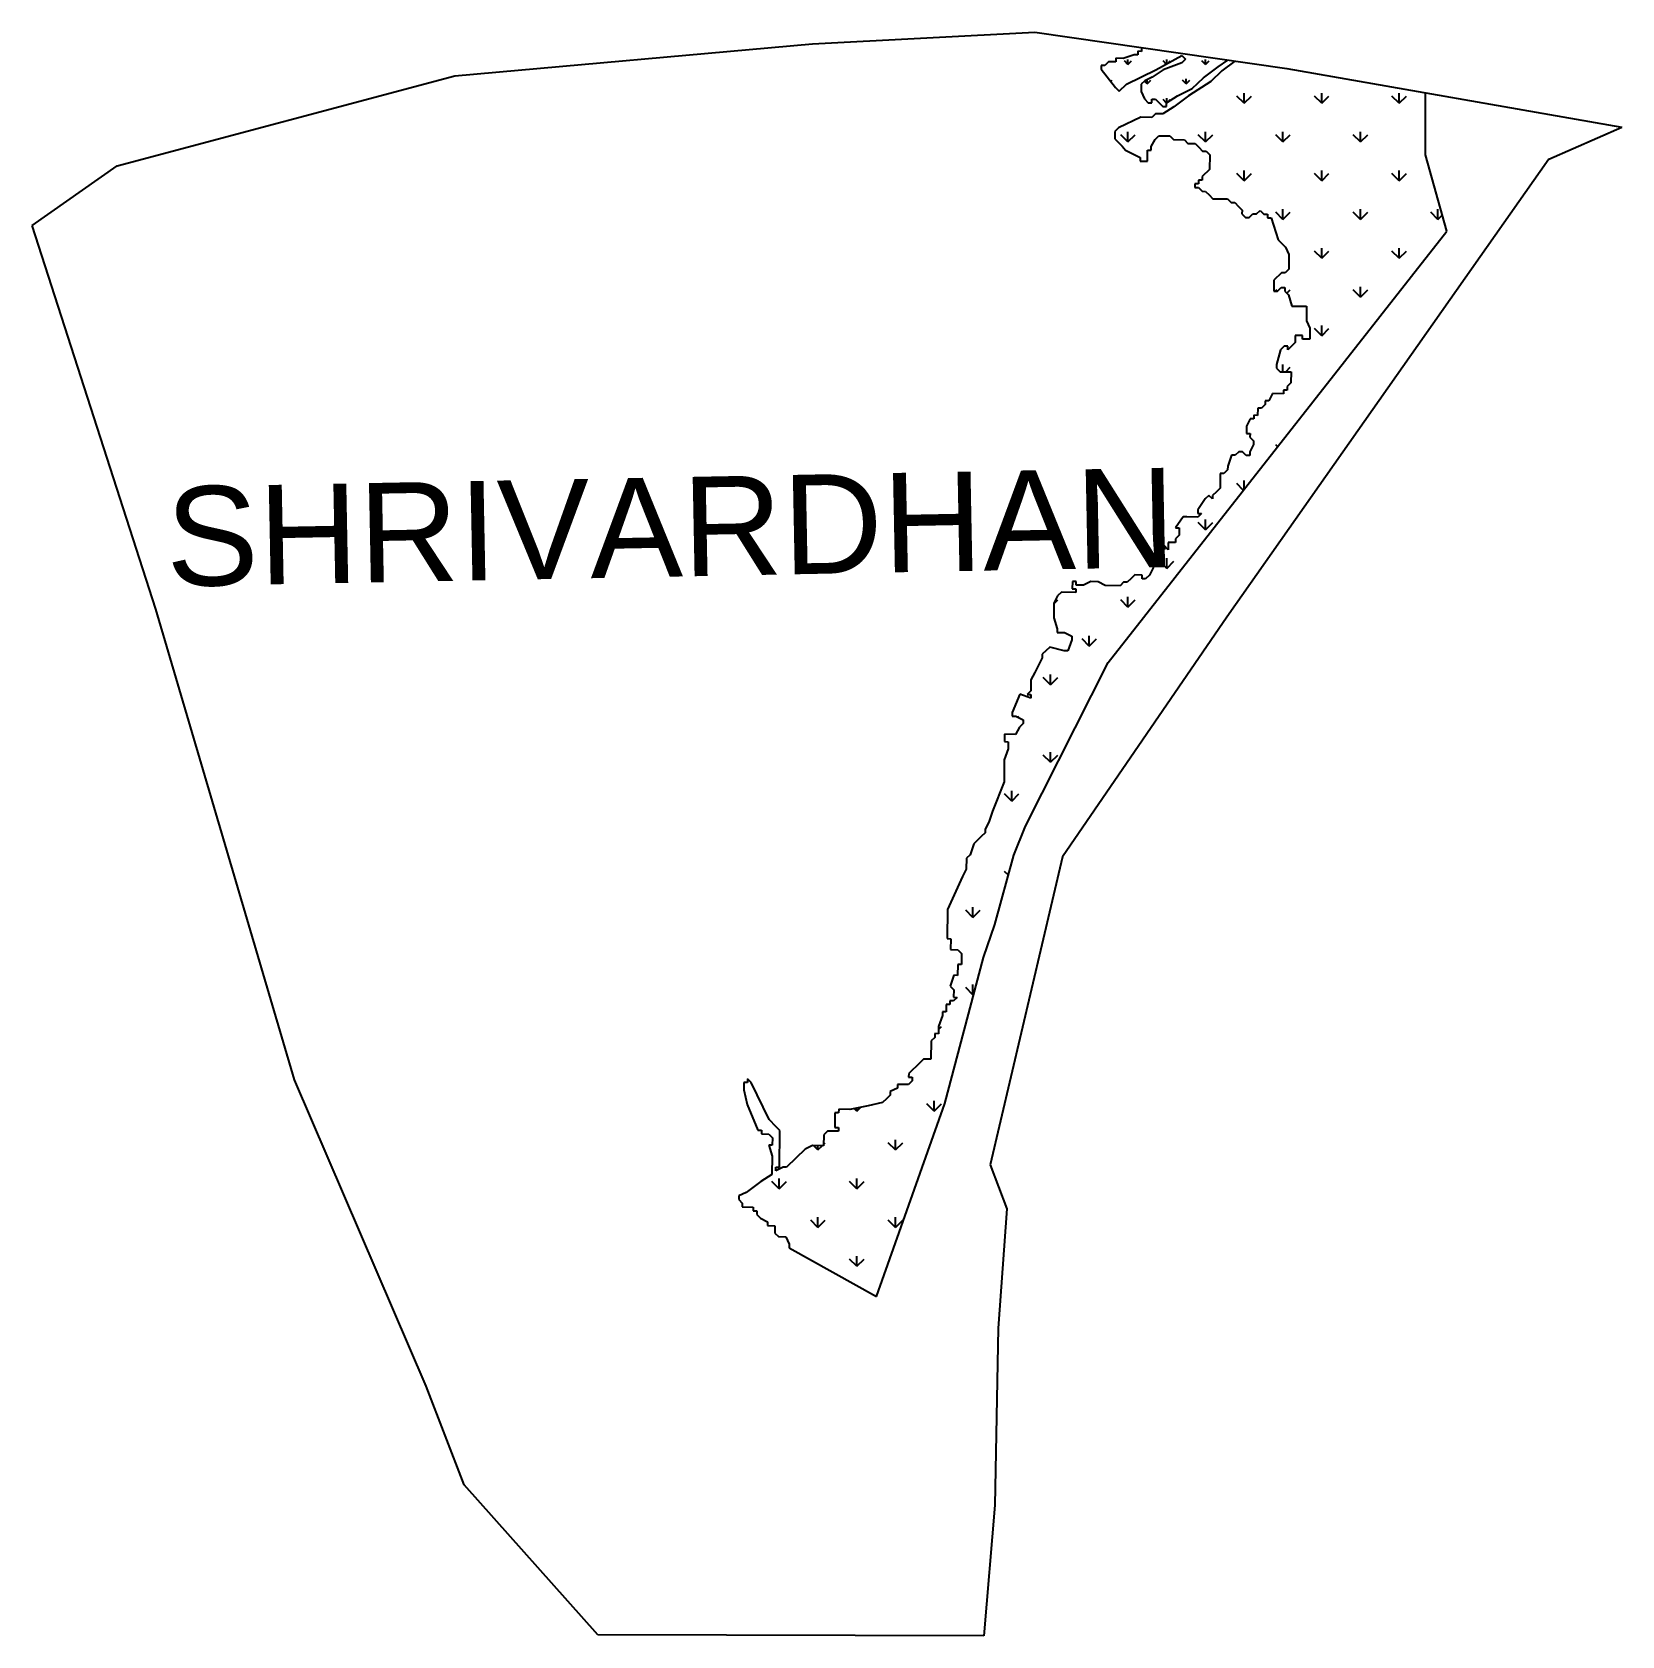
# Model space of a CAD drawing. Header units: metres. Extents: x 289336 to 291077, y 1994867 to 1996622.
import ezdxf

# ---------------------------------------------------------------- set-up
doc = ezdxf.new("R2010")
doc.units = ezdxf.units.M
doc.header["$MEASUREMENT"] = 0
for name, color, linetype in [('MANGROOVES', 112, 'Continuous'), ('village', 3, 'Continuous'), ('VILLAGE NAME', 250, 'Continuous')]:
    doc.layers.add(name, color=color, linetype=linetype)
doc.styles.get("Standard").update_dxf_attribs({"font": 'simplex.shx'})

msp = doc.modelspace()

# ---------------------------------------------------------------- linework, layer by layer
at = {"color": 3, "flags": 128}
msp.add_lwpolyline([(290997, 1996483), (291076.9, 1996518)], dxfattribs=at)
at = {"layer": 'MANGROOVES'}
for p, q in [((290522.8, 1996593.5), (290522.7, 1996589.5)), ((290530.8, 1996593.4), (290522.8, 1996593.5)), ((290542.9, 1996597.2), (290530.8, 1996593.4)), ((290546.9, 1996597.2), (290542.9, 1996597.2)), ((290551, 1996601.1), (290546.9, 1996601.2)), ((290546.9, 1996601.2), (290546.9, 1996597.2)), ((290551, 1996605.2), (290551, 1996601.1)), ((290566.7, 1996580.9), (290595, 1996596.5)), ((290598.9, 1996592.5), (290594.9, 1996588.5)), ((290595, 1996596.5), (290598.9, 1996592.5)), ((290634.9, 1996584), (290645.3, 1996591.6)), ((290506.7, 1996585.7), (290506.6, 1996581.7)), ((290506.6, 1996581.7), (290522.4, 1996561.4)), ((290510.7, 1996585.6), (290506.7, 1996585.7)), ((290514.7, 1996589.6), (290510.7, 1996585.6)), ((290522.7, 1996589.5), (290514.7, 1996589.6)), ((290534.5, 1996565.3), (290566.7, 1996580.9)), ((290574.7, 1996580.8), (290562.6, 1996572.9)), ((290594.9, 1996588.5), (290574.7, 1996580.8)), ((290618.7, 1996572.2), (290634.9, 1996584)), ((290638.8, 1996579.9), (290626.6, 1996568.1)), ((290653.2, 1996590.4), (290638.8, 1996579.9)), ((290522.4, 1996561.4), (290526.3, 1996557.4)), ((290526.3, 1996557.4), (290534.5, 1996565.3)), ((290550.5, 1996565.1), (290550.4, 1996557)), ((290550.4, 1996557), (290554.3, 1996549)), ((290554.5, 1996569), (290550.5, 1996565.1)), ((290562.6, 1996572.9), (290554.5, 1996569)), ((290590.4, 1996552.5), (290606.5, 1996560.3)), ((290626.6, 1996568.1), (290602.4, 1996552.4)), ((290606.5, 1996560.3), (290618.7, 1996572.2)), ((290554.3, 1996549), (290558.2, 1996544.9)), ((290558.2, 1996544.9), (290562.2, 1996544.9)), ((290562.2, 1996544.9), (290562.3, 1996548.9)), ((290562.3, 1996548.9), (290566.3, 1996548.8)), ((290566.3, 1996548.8), (290570.2, 1996544.8)), ((290570.2, 1996544.8), (290574.2, 1996540.7)), ((290586.2, 1996540.5), (290574.1, 1996532.7)), ((290574.2, 1996540.7), (290578.2, 1996540.7)), ((290578.2, 1996540.7), (290578.3, 1996544.7)), ((290578.3, 1996544.7), (290590.4, 1996552.5)), ((290602.4, 1996552.4), (290586.2, 1996540.5)), ((290861.9, 1996487.7), (290861.8, 1996555.6)), ((290550, 1996529), (290525.8, 1996517.3)), ((290562, 1996528.8), (290550, 1996529)), ((290566.1, 1996532.8), (290562, 1996528.8)), ((290574.1, 1996532.7), (290566.1, 1996532.8)), ((290521.8, 1996513.3), (290521.6, 1996505.3)), ((290521.6, 1996505.3), (290525.6, 1996501.3)), ((290525.8, 1996517.3), (290521.8, 1996513.3)), ((290561.6, 1996496.8), (290565.7, 1996504.7)), ((290565.7, 1996504.7), (290569.8, 1996508.7)), ((290569.8, 1996508.7), (290581.8, 1996508.5)), ((290581.8, 1996508.5), (290585.7, 1996504.5)), ((290585.7, 1996504.5), (290597.8, 1996504.3)), ((290597.8, 1996504.3), (290601.7, 1996500.3)), ((290525.6, 1996501.3), (290529.6, 1996497.2)), ((290529.6, 1996497.2), (290533.5, 1996493.1)), ((290533.5, 1996493.1), (290549.4, 1996484.9)), ((290557.4, 1996480.8), (290557.5, 1996492.8)), ((290557.5, 1996492.8), (290561.6, 1996492.8)), ((290561.6, 1996492.8), (290561.6, 1996496.8)), ((290601.7, 1996500.3), (290609.7, 1996500.2)), ((290609.7, 1996500.2), (290613.7, 1996496.1)), ((290613.7, 1996496.1), (290617.6, 1996492)), ((290617.6, 1996492), (290621.6, 1996492)), ((290621.6, 1996492), (290625.6, 1996487.9)), ((290625.6, 1996487.9), (290625.4, 1996471.9)), ((290885, 1996404.4), (290861.9, 1996487.7)), ((290549.4, 1996484.9), (290549.4, 1996480.9)), ((290549.4, 1996480.9), (290557.4, 1996480.8)), ((290625.4, 1996471.9), (290617.3, 1996464)), ((290609.2, 1996456.1), (290609.1, 1996452.1)), ((290609.1, 1996452.1), (290613.1, 1996452)), ((290613.2, 1996456), (290609.2, 1996456.1)), ((290613.1, 1996452), (290617.1, 1996448)), ((290617.2, 1996460), (290613.2, 1996460)), ((290613.2, 1996460), (290613.2, 1996456)), ((290617.3, 1996464), (290617.2, 1996460)), ((290617.1, 1996448), (290621.1, 1996447.9)), ((290621.1, 1996447.9), (290625, 1996443.9)), ((290625, 1996443.9), (290629, 1996439.8)), ((290629, 1996439.8), (290645, 1996439.6)), ((290645, 1996439.6), (290649, 1996435.5)), ((290649, 1996435.5), (290653, 1996435.5)), ((290653, 1996435.5), (290656.9, 1996431.4)), ((290656.9, 1996431.4), (290660.9, 1996427.4)), ((290660.9, 1996427.4), (290660.8, 1996423.4)), ((290660.8, 1996423.4), (290664.8, 1996419.3)), ((290664.8, 1996419.3), (290668.8, 1996419.2)), ((290668.8, 1996419.2), (290672.8, 1996423.2)), ((290672.8, 1996423.2), (290676.8, 1996423.1)), ((290676.8, 1996423.1), (290680.9, 1996427.1)), ((290680.9, 1996427.1), (290684.9, 1996423)), ((290684.9, 1996423), (290688.9, 1996423)), ((290688.9, 1996423), (290688.8, 1996419)), ((290688.8, 1996419), (290692.8, 1996418.9)), ((290692.8, 1996418.9), (290700.5, 1996394.8)), ((290514.2, 1995932.3), (290885, 1996404.4)), ((290700.5, 1996394.8), (290704.5, 1996390.7)), ((290704.5, 1996390.7), (290708.4, 1996386.7)), ((290708.4, 1996386.7), (290712.3, 1996378.6)), ((290712.3, 1996378.6), (290712.1, 1996362.6)), ((290695.9, 1996350.8), (290695.8, 1996338.7)), ((290704, 1996358.7), (290695.9, 1996350.8)), ((290708.1, 1996358.6), (290704, 1996358.7)), ((290712.1, 1996362.6), (290708.1, 1996358.6)), ((290695.8, 1996338.7), (290699.8, 1996338.7)), ((290699.8, 1996338.7), (290703.8, 1996342.6)), ((290703.8, 1996342.6), (290707.8, 1996342.6)), ((290707.8, 1996342.6), (290707.8, 1996338.6)), ((290707.8, 1996338.6), (290711.7, 1996334.5)), ((290711.7, 1996334.5), (290715.6, 1996322.4)), ((290715.6, 1996322.4), (290731.6, 1996322.2)), ((290731.6, 1996322.2), (290731.4, 1996306.2)), ((290731.4, 1996306.2), (290735.3, 1996298.1)), ((290735.3, 1996298.1), (290735.2, 1996286.1)), ((290707, 1996278.5), (290702.9, 1996274.5)), ((290711, 1996278.4), (290707, 1996278.5)), ((290715, 1996278.4), (290711, 1996274.4)), ((290711, 1996274.4), (290711, 1996278.4)), ((290719.1, 1996282.3), (290715, 1996278.4)), ((290719.2, 1996290.3), (290719.1, 1996282.3)), ((290727.2, 1996290.2), (290719.2, 1996290.3)), ((290727.1, 1996286.2), (290727.2, 1996290.2)), ((290735.2, 1996286.1), (290727.1, 1996286.2)), ((290702.9, 1996274.5), (290698.7, 1996258.5)), ((290698.7, 1996258.5), (290698.7, 1996254.5)), ((290698.7, 1996254.5), (290702.6, 1996250.5)), ((290702.6, 1996250.5), (290714.7, 1996250.3)), ((290714.7, 1996250.3), (290714.5, 1996238.3)), ((290694.3, 1996226.5), (290690.2, 1996218.6)), ((290706.3, 1996226.4), (290694.3, 1996226.5)), ((290706.4, 1996230.4), (290706.3, 1996226.4)), ((290710.4, 1996230.3), (290706.4, 1996230.4)), ((290714.5, 1996238.3), (290710.4, 1996234.3)), ((290710.4, 1996234.3), (290710.4, 1996230.3)), ((290678.1, 1996210.7), (290678, 1996202.7)), ((290682.1, 1996210.7), (290678.1, 1996210.7)), ((290686.1, 1996214.6), (290682.1, 1996210.7)), ((290686.2, 1996218.6), (290686.1, 1996214.6)), ((290690.2, 1996218.6), (290686.2, 1996218.6)), ((290665.8, 1996190.8), (290665.7, 1996182.8)), ((290669.9, 1996198.8), (290665.8, 1996190.8)), ((290673.9, 1996198.8), (290669.9, 1996198.8)), ((290674, 1996202.8), (290673.9, 1996198.8)), ((290678, 1996202.7), (290674, 1996202.8)), ((290665.7, 1996182.8), (290669.7, 1996182.8)), ((290673.5, 1996170.7), (290669.4, 1996162.7)), ((290669.7, 1996182.8), (290669.6, 1996178.8)), ((290669.6, 1996178.8), (290673.6, 1996174.7)), ((290673.6, 1996174.7), (290673.5, 1996170.7)), ((290649.3, 1996159), (290645.2, 1996147)), ((290653.4, 1996159), (290649.3, 1996159)), ((290657.4, 1996162.9), (290653.4, 1996159)), ((290661.4, 1996162.9), (290657.4, 1996162.9)), ((290665.4, 1996158.8), (290661.4, 1996162.9)), ((290669.4, 1996158.7), (290665.4, 1996158.8)), ((290669.4, 1996162.7), (290669.4, 1996158.7)), ((290637.1, 1996139.1), (290636.9, 1996123.1)), ((290641.1, 1996139.1), (290637.1, 1996139.1)), ((290645.1, 1996143), (290641.1, 1996139.1)), ((290645.2, 1996147), (290645.1, 1996143)), ((290632.8, 1996119.1), (290628.7, 1996115.2)), ((290636.9, 1996123.1), (290632.8, 1996119.1)), ((290620.7, 1996111.3), (290612.5, 1996099.4)), ((290624.7, 1996115.2), (290620.7, 1996111.3)), ((290628.7, 1996111.2), (290624.7, 1996115.2)), ((290628.7, 1996115.2), (290628.7, 1996111.2)), ((290596.4, 1996091.6), (290588.2, 1996079.7)), ((290600.4, 1996091.5), (290596.4, 1996091.6)), ((290612.4, 1996091.4), (290600.4, 1996091.5)), ((290616.5, 1996095.3), (290612.4, 1996091.4)), ((290612.5, 1996099.4), (290612.5, 1996095.4)), ((290612.5, 1996095.4), (290616.5, 1996095.3)), ((290592.1, 1996071.6), (290588, 1996067.6)), ((290588, 1996067.6), (290588, 1996063.6)), ((290588.2, 1996079.7), (290592.2, 1996079.6)), ((290592.2, 1996079.6), (290592.1, 1996071.6)), ((290567.8, 1996051.9), (290563.6, 1996039.9)), ((290571.8, 1996051.8), (290567.8, 1996051.9)), ((290571.9, 1996055.8), (290571.8, 1996051.8)), ((290575.9, 1996055.8), (290571.9, 1996055.8)), ((290579.9, 1996055.7), (290575.9, 1996059.8)), ((290575.9, 1996059.8), (290575.9, 1996055.8)), ((290580, 1996063.7), (290579.9, 1996055.7)), ((290588, 1996063.6), (290580, 1996063.7)), ((290563.6, 1996035.9), (290559.5, 1996027.9)), ((290563.6, 1996039.9), (290563.6, 1996035.9)), ((290475.2, 1996021), (290475.1, 1996013)), ((290475.1, 1996013), (290479.1, 1996013)), ((290479.3, 1996021), (290475.2, 1996021)), ((290479.1, 1996013), (290479.1, 1996008.9)), ((290479.2, 1996017), (290479.3, 1996021)), ((290487.2, 1996016.9), (290479.2, 1996017)), ((290495.3, 1996020.8), (290487.2, 1996016.9)), ((290503.3, 1996020.6), (290495.3, 1996020.8)), ((290511.2, 1996016.5), (290503.3, 1996020.6)), ((290527.3, 1996016.3), (290511.2, 1996016.5)), ((290531.3, 1996020.3), (290527.3, 1996016.3)), ((290535.3, 1996020.2), (290531.3, 1996020.3)), ((290539.4, 1996024.2), (290535.3, 1996020.2)), ((290543.5, 1996028.1), (290539.4, 1996024.2)), ((290551.5, 1996028), (290543.5, 1996028.1)), ((290551.4, 1996024), (290551.5, 1996028)), ((290555.4, 1996024), (290551.4, 1996024)), ((290559.5, 1996027.9), (290555.4, 1996024)), ((290454.9, 1995997.2), (290454.7, 1995981.2)), ((290459, 1996005.2), (290454.9, 1995997.2)), ((290463.1, 1996009.2), (290459, 1996005.2)), ((290479.1, 1996008.9), (290463.1, 1996009.2)), ((290454.7, 1995981.2), (290458.5, 1995969.1)), ((290458.5, 1995969.1), (290458.5, 1995965.1)), ((290458.5, 1995965.1), (290466.5, 1995965)), ((290466.5, 1995965), (290474.5, 1995960.9)), ((290474.5, 1995960.9), (290474.4, 1995956.9)), ((290450.3, 1995949.2), (290442.1, 1995941.3)), ((290466.2, 1995945), (290450.3, 1995949.2)), ((290470.2, 1995944.9), (290466.2, 1995945)), ((290474.4, 1995956.9), (290470.2, 1995944.9)), ((290423.7, 1995753.2), (290514.2, 1995932.3)), ((290442.1, 1995937.3), (290433.9, 1995921.4)), ((290442.1, 1995941.3), (290442.1, 1995937.3)), ((290429.8, 1995913.4), (290429.6, 1995901.4)), ((290433.9, 1995921.4), (290429.8, 1995913.4)), ((290417.5, 1995897.5), (290409.3, 1995877.6)), ((290429.5, 1995893.4), (290417.5, 1995897.5)), ((290429.6, 1995901.4), (290425.5, 1995897.4)), ((290425.5, 1995897.4), (290429.6, 1995897.4)), ((290429.6, 1995897.4), (290429.5, 1995893.4)), ((290409.3, 1995877.6), (290409.2, 1995873.6)), ((290409.2, 1995873.6), (290413.2, 1995873.5)), ((290413.2, 1995873.5), (290421.2, 1995869.4)), ((290400.9, 1995853.7), (290400.8, 1995845.7)), ((290413, 1995853.5), (290400.9, 1995853.7)), ((290417.1, 1995861.5), (290413, 1995853.5)), ((290421.1, 1995865.4), (290417.1, 1995861.5)), ((290421.2, 1995869.4), (290421.1, 1995865.4)), ((290404.7, 1995837.6), (290400.6, 1995825.6)), ((290400.8, 1995845.7), (290404.8, 1995845.6)), ((290404.8, 1995845.6), (290404.7, 1995837.6)), ((290400.6, 1995825.6), (290400.3, 1995801.6)), ((290400.3, 1995801.6), (290387.8, 1995769.7)), ((290387.8, 1995769.7), (290383.6, 1995757.7)), ((290383.6, 1995757.7), (290379.5, 1995749.8)), ((290379.5, 1995749.8), (290379.5, 1995745.7)), ((290411.2, 1995721.3), (290423.7, 1995753.2)), ((290367.3, 1995733.9), (290363.1, 1995721.9)), ((290371.4, 1995737.8), (290367.3, 1995733.9)), ((290375.4, 1995741.8), (290371.4, 1995737.8)), ((290379.5, 1995745.7), (290375.4, 1995741.8)), ((290359.1, 1995718), (290358.9, 1995705.9)), ((290363.1, 1995721.9), (290359.1, 1995718)), ((290390.2, 1995645.4), (290411.2, 1995721.3)), ((290354.8, 1995698), (290338.3, 1995662.1)), ((290358.9, 1995705.9), (290354.8, 1995698)), ((290338.3, 1995662.1), (290337.9, 1995630.1)), ((290377.7, 1995609.5), (290390.2, 1995645.4)), ((290337.9, 1995630.1), (290341.9, 1995630)), ((290341.9, 1995630), (290341.8, 1995618)), ((290335.5, 1995449.8), (290377.7, 1995609.5)), ((290341.8, 1995618), (290349.8, 1995617.9)), ((290349.8, 1995617.9), (290353.7, 1995613.8)), ((290353.7, 1995613.8), (290353.6, 1995601.8)), ((290349.6, 1995601.9), (290349.4, 1995589.8)), ((290353.6, 1995601.8), (290349.6, 1995601.9)), ((290345.4, 1995589.9), (290341.2, 1995577.9)), ((290341.2, 1995577.9), (290345.2, 1995573.9)), ((290345.2, 1995573.9), (290345.1, 1995565.9)), ((290349.4, 1995589.8), (290345.4, 1995589.9)), ((290337, 1995558), (290336.9, 1995549.9)), ((290341, 1995557.9), (290337, 1995558)), ((290345, 1995561.9), (290341, 1995561.9)), ((290341, 1995561.9), (290341, 1995557.9)), ((290349.1, 1995565.8), (290345, 1995561.9)), ((290345.1, 1995565.9), (290349.1, 1995565.8)), ((290332.8, 1995546), (290328.6, 1995534)), ((290336.9, 1995549.9), (290332.8, 1995550)), ((290332.8, 1995550), (290332.8, 1995546)), ((290324.5, 1995522), (290320.4, 1995518.1)), ((290328.5, 1995526), (290324.5, 1995526.1)), ((290324.5, 1995526.1), (290324.5, 1995522)), ((290328.6, 1995534), (290328.5, 1995526)), ((290320.4, 1995518.1), (290320.1, 1995498.1)), ((290300, 1995486.3), (290295.9, 1995482.3)), ((290304, 1995490.3), (290300, 1995486.3)), ((290308.1, 1995494.2), (290304, 1995490.3)), ((290312.1, 1995498.2), (290308.1, 1995494.2)), ((290320.1, 1995498.1), (290312.1, 1995498.2)), ((290115.5, 1995472.7), (290115.4, 1995464.7)), ((290119.5, 1995472.6), (290115.5, 1995472.7)), ((290123.5, 1995472.6), (290119.5, 1995476.6)), ((290119.5, 1995476.6), (290119.5, 1995472.6)), ((290143, 1995432.2), (290123.5, 1995472.6)), ((290295.7, 1995470.3), (290283.7, 1995470.5)), ((290283.7, 1995470.5), (290283.7, 1995466.5)), ((290299.8, 1995474.3), (290295.7, 1995470.3)), ((290295.9, 1995482.3), (290295.8, 1995478.3)), ((290295.8, 1995478.3), (290299.9, 1995478.3)), ((290299.9, 1995478.3), (290299.8, 1995474.3)), ((290115.4, 1995464.7), (290119.2, 1995448.6)), ((290267.4, 1995450.7), (290251.4, 1995446.9)), ((290271.5, 1995454.6), (290267.4, 1995450.7)), ((290275.6, 1995458.6), (290271.5, 1995454.6)), ((290283.7, 1995466.5), (290275.6, 1995462.6)), ((290275.6, 1995462.6), (290275.6, 1995458.6)), ((290119.2, 1995448.6), (290130.8, 1995420.4)), ((290215.2, 1995439.3), (290215, 1995423.3)), ((290219.2, 1995439.3), (290215.2, 1995439.3)), ((290219.3, 1995443.3), (290219.2, 1995439.3)), ((290231.3, 1995443.1), (290219.3, 1995443.3)), ((290251.4, 1995446.9), (290231.3, 1995443.1)), ((290260.7, 1995238.3), (290335.5, 1995449.8)), ((290130.8, 1995420.4), (290134.8, 1995420.3)), ((290134.8, 1995420.3), (290134.8, 1995416.3)), ((290134.8, 1995416.3), (290142.8, 1995416.2)), ((290142.8, 1995416.2), (290146.7, 1995412.2)), ((290150.9, 1995424.1), (290143, 1995432.2)), ((290154.8, 1995420.1), (290150.9, 1995424.1)), ((290154.3, 1995380), (290154.8, 1995420.1)), ((290202.9, 1995415.4), (290202.7, 1995403.4)), ((290206.9, 1995419.4), (290202.9, 1995415.4)), ((290218.9, 1995419.2), (290206.9, 1995419.4)), ((290215, 1995423.3), (290219, 1995423.2)), ((290219, 1995423.2), (290218.9, 1995419.2)), ((290146.6, 1995404.1), (290142.6, 1995404.2)), ((290142.6, 1995404.2), (290146.5, 1995392.1)), ((290146.7, 1995412.2), (290146.6, 1995404.1)), ((290182.6, 1995399.7), (290162.3, 1995379.9)), ((290190.7, 1995403.6), (290182.6, 1995399.7)), ((290202.7, 1995403.4), (290190.7, 1995403.6)), ((290146.5, 1995392.1), (290146.2, 1995372.1)), ((290150.3, 1995376), (290150.3, 1995380.1)), ((290150.3, 1995380.1), (290154.3, 1995380)), ((290158.3, 1995379.9), (290150.3, 1995376)), ((290162.3, 1995379.9), (290158.3, 1995379.9)), ((290134.1, 1995364.2), (290117.9, 1995352.4)), ((290146.2, 1995372.1), (290134.1, 1995364.2)), ((290117.9, 1995352.4), (290109.8, 1995348.5)), ((290109.8, 1995348.5), (290109.8, 1995344.5)), ((290109.8, 1995344.5), (290113.7, 1995340.5)), ((290113.7, 1995340.5), (290113.7, 1995336.4)), ((290113.7, 1995336.4), (290125.7, 1995336.3)), ((290125.7, 1995336.3), (290125.6, 1995332.3)), ((290125.6, 1995332.3), (290129.7, 1995332.2)), ((290129.7, 1995332.2), (290129.6, 1995328.2)), ((290129.6, 1995328.2), (290133.6, 1995324.2)), ((290133.6, 1995324.2), (290141.5, 1995320.1)), ((290141.5, 1995320.1), (290141.5, 1995316)), ((290141.5, 1995316), (290149.5, 1995315.9)), ((290149.5, 1995315.9), (290149.4, 1995307.9)), ((290149.4, 1995307.9), (290153.3, 1995303.9)), ((290153.3, 1995303.9), (290161.3, 1995303.8)), ((290161.3, 1995303.8), (290165.2, 1995295.7)), ((290165.2, 1995295.7), (290165.2, 1995291.7)), ((290165.2, 1995291.7), (290260.7, 1995238.3))]:
    msp.add_line(p, q, dxfattribs=at)
at = {"layer": 'MANGROOVES', "linetype": 'Continuous'}
for p, q in [((290536, 1996586.7), (290536, 1996592.3)), ((290578.5, 1996587.4), (290578.5, 1996592.3)), ((290620.9, 1996586.7), (290620.9, 1996592.3)), ((290536, 1996586.7), (290532.1, 1996590.7)), ((290536, 1996586.7), (290540, 1996590.7)), ((290578, 1996587.1), (290574.5, 1996590.7)), ((290580, 1996588.2), (290582.4, 1996590.7)), ((290620.9, 1996586.7), (290616.9, 1996590.7)), ((290620.9, 1996586.7), (290624.9, 1996590.7)), ((290517.3, 1996568), (290518.8, 1996569.5)), ((290557.2, 1996565.5), (290554.1, 1996568.6)), ((290557.2, 1996565.5), (290557.2, 1996570.3)), ((290557.2, 1996565.5), (290561.2, 1996569.5)), ((290599.7, 1996565.5), (290595.7, 1996569.5)), ((290599.7, 1996565.5), (290599.7, 1996571.1)), ((290599.7, 1996565.5), (290603.7, 1996569.5)), ((290578.3, 1996544.5), (290574.5, 1996548.3)), ((290578.5, 1996544.8), (290578.5, 1996549.9)), ((290579.9, 1996545.7), (290582.4, 1996548.3)), ((290663.3, 1996544.3), (290655.4, 1996552.2)), ((290663.3, 1996544.3), (290663.3, 1996555.5)), ((290663.3, 1996544.3), (290671.3, 1996552.2)), ((290748.2, 1996544.3), (290740.2, 1996552.2)), ((290748.2, 1996544.3), (290748.2, 1996555.5)), ((290748.2, 1996544.3), (290756.1, 1996552.2)), ((290833, 1996544.3), (290825.1, 1996552.2)), ((290833, 1996544.3), (290833, 1996555.5)), ((290833, 1996544.3), (290841, 1996552.2)), ((290536, 1996501.9), (290528.1, 1996509.8)), ((290536, 1996501.9), (290536, 1996513.1)), ((290536, 1996501.9), (290544, 1996509.8)), ((290620.9, 1996501.9), (290612.9, 1996509.8)), ((290620.9, 1996501.9), (290620.9, 1996513.1)), ((290620.9, 1996501.9), (290628.8, 1996509.8)), ((290705.7, 1996501.9), (290697.8, 1996509.8)), ((290705.7, 1996501.9), (290705.7, 1996513.1)), ((290705.7, 1996501.9), (290713.7, 1996509.8)), ((290790.6, 1996501.9), (290782.6, 1996509.8)), ((290790.6, 1996501.9), (290790.6, 1996513.1)), ((290790.6, 1996501.9), (290798.5, 1996509.8)), ((290663.3, 1996459.4), (290663.3, 1996470.7)), ((290748.2, 1996459.4), (290748.2, 1996470.7)), ((290833, 1996459.4), (290833, 1996470.7)), ((290663.3, 1996459.4), (290655.4, 1996467.4)), ((290663.3, 1996459.4), (290671.3, 1996467.4)), ((290748.2, 1996459.4), (290740.2, 1996467.4)), ((290748.2, 1996459.4), (290756.1, 1996467.4)), ((290833, 1996459.4), (290825.1, 1996467.4)), ((290833, 1996459.4), (290841, 1996467.4)), ((290705.7, 1996417), (290697.8, 1996425)), ((290705.7, 1996417), (290705.7, 1996428.3)), ((290705.7, 1996417), (290713.7, 1996425)), ((290790.6, 1996417), (290782.6, 1996425)), ((290790.6, 1996417), (290790.6, 1996428.3)), ((290790.6, 1996417), (290798.5, 1996425)), ((290875.4, 1996417), (290867.5, 1996425)), ((290875.4, 1996417), (290875.4, 1996428.3)), ((290875.4, 1996417), (290880.2, 1996421.7)), ((290748.2, 1996374.6), (290740.2, 1996382.5)), ((290748.2, 1996374.6), (290748.2, 1996385.8)), ((290748.2, 1996374.6), (290756.1, 1996382.5)), ((290833, 1996374.6), (290825.1, 1996382.5)), ((290833, 1996374.6), (290833, 1996385.8)), ((290833, 1996374.6), (290841, 1996382.5)), ((290699.2, 1996338.7), (290697.8, 1996340.1)), ((290705.7, 1996342.6), (290705.7, 1996343.4)), ((290710, 1996336.4), (290713.7, 1996340.1)), ((290790.6, 1996332.1), (290782.6, 1996340.1)), ((290790.6, 1996332.2), (290790.6, 1996343.4)), ((290790.6, 1996332.1), (290798.5, 1996340.1)), ((290748.2, 1996289.7), (290740.2, 1996297.7)), ((290748.2, 1996289.7), (290748.2, 1996301)), ((290748.2, 1996289.7), (290756.1, 1996297.7)), ((290705.7, 1996250.4), (290705.7, 1996258.5)), ((290708.8, 1996250.4), (290713.7, 1996255.3)), ((290699.7, 1996168.5), (290697.8, 1996170.4)), ((290662.3, 1996121), (290655.4, 1996128)), ((290663.3, 1996122.2), (290663.3, 1996131.3)), ((290620.9, 1996077.6), (290612.9, 1996085.5)), ((290620.9, 1996077.6), (290620.9, 1996088.8)), ((290620.9, 1996077.6), (290628.8, 1996085.5)), ((290578.5, 1996035.2), (290570.5, 1996043.1)), ((290578.5, 1996035.2), (290578.5, 1996046.4)), ((290578.5, 1996035.2), (290586.4, 1996043.1)), ((290454.9, 1995996.4), (290459.1, 1996000.7)), ((290536, 1995992.7), (290528.1, 1996000.7)), ((290536, 1995992.7), (290536, 1996004)), ((290536, 1995992.7), (290544, 1996000.7)), ((290493.6, 1995950.3), (290493.6, 1995961.6)), ((290493.6, 1995950.3), (290485.7, 1995958.3)), ((290493.6, 1995950.3), (290501.6, 1995958.3)), ((290451.2, 1995907.9), (290443.2, 1995915.8)), ((290451.2, 1995907.9), (290451.2, 1995919.1)), ((290451.2, 1995907.9), (290459.1, 1995915.8)), ((290415.6, 1995872.3), (290416.7, 1995873.4)), ((290451.2, 1995823), (290443.2, 1995831)), ((290451.2, 1995823), (290451.2, 1995834.3)), ((290451.2, 1995823), (290459.1, 1995831)), ((290408.8, 1995780.6), (290400.8, 1995788.6)), ((290408.8, 1995780.6), (290408.8, 1995791.9)), ((290408.8, 1995780.6), (290416.7, 1995788.6)), ((290405.1, 1995699.4), (290400.8, 1995703.7)), ((290366.3, 1995653.3), (290358.4, 1995661.3)), ((290366.3, 1995653.3), (290366.3, 1995664.6)), ((290366.3, 1995653.3), (290374.3, 1995661.3)), ((290366.3, 1995568.5), (290358.4, 1995576.4)), ((290366.3, 1995568.5), (290366.3, 1995579.7)), ((290366.3, 1995568.5), (290367.1, 1995569.2)), ((290328.6, 1995530.7), (290331.9, 1995534)), ((290323.9, 1995441.2), (290323.9, 1995452.4)), ((290239, 1995441.2), (290236.2, 1995444)), ((290239, 1995441.2), (290243.2, 1995445.3)), ((290239, 1995441.2), (290239, 1995444.6)), ((290323.9, 1995441.2), (290315.9, 1995449.1)), ((290323.9, 1995441.2), (290331.9, 1995449.1)), ((290196.6, 1995398.8), (290191.8, 1995403.6)), ((290196.6, 1995398.8), (290196.6, 1995403.5)), ((290196.6, 1995398.8), (290201.3, 1995403.4)), ((290202.7, 1995404.9), (290204.6, 1995406.7)), ((290281.5, 1995398.8), (290273.5, 1995406.7)), ((290281.5, 1995398.8), (290281.5, 1995410)), ((290281.5, 1995398.8), (290289.4, 1995406.7)), ((290154.2, 1995356.3), (290146.2, 1995364.3)), ((290154.2, 1995356.3), (290154.2, 1995367.6)), ((290154.2, 1995356.3), (290162.2, 1995364.3)), ((290239, 1995356.3), (290231.1, 1995364.3)), ((290239, 1995356.3), (290239, 1995367.6)), ((290239, 1995356.3), (290247, 1995364.3)), ((290196.6, 1995313.9), (290188.7, 1995321.9)), ((290196.6, 1995313.9), (290196.6, 1995325.2)), ((290196.6, 1995313.9), (290204.6, 1995321.9)), ((290281.5, 1995313.9), (290273.5, 1995321.9)), ((290281.5, 1995313.9), (290281.5, 1995325.2)), ((290281.5, 1995313.9), (290289.4, 1995321.9)), ((290239, 1995271.5), (290231.1, 1995279.4)), ((290239, 1995271.5), (290239, 1995282.7)), ((290239, 1995271.5), (290247, 1995279.4))]:
    msp.add_line(p, q, dxfattribs=at)
at = {"layer": 'village', "color": 3}
for p, q in [((289336, 1996410.4), (289429.1, 1996475.9)), ((290997, 1996483), (290644.2, 1995981.8)), ((289471.6, 1995990.5), (289336, 1996410.4)), ((289623.5, 1995475.6), (289471.6, 1995990.5)), ((290644.2, 1995981.8), (290464.3, 1995719.6)), ((290464.3, 1995719.6), (290385.2, 1995382.6)), ((289767.5, 1995140.1), (289623.5, 1995475.6)), ((290385.2, 1995382.6), (290403.3, 1995334.2)), ((290403.3, 1995334.2), (290393.9, 1995203.8)), ((290393.9, 1995203.8), (290390.2, 1995010.2)), ((289809.1, 1995032.2), (289767.5, 1995140.1)), ((289955.5, 1994868.2), (289809.1, 1995032.2)), ((290390.2, 1995010.2), (290378.2, 1994866.9)), ((290378.2, 1994866.9), (289955.5, 1994868.2))]:
    msp.add_line(p, q, dxfattribs=at)
msp.add_polyline3d([(289429.1, 1996475.9, 0), (289799, 1996574.4, 0), (290190.7, 1996609.5, 0), (290434.2, 1996622.2, 0), (290710, 1996582.2, 0), (291076.9, 1996518, 0)], dxfattribs=at)

# ---------------------------------------------------------------- texts
at = {"layer": 'VILLAGE NAME', "insert": (289481.5, 1996124.3), "char_height": 108.748, "attachment_point": 1, "rotation": 1.1028}
msp.add_mtext_dynamic_manual_height_columns('{\\fArial|b0|i0|c0|p34;SHRIVARDHAN }', width=1068.399, gutter_width=543.7, heights=[112.5], dxfattribs=at)

doc.saveas('drawing.dxf')
